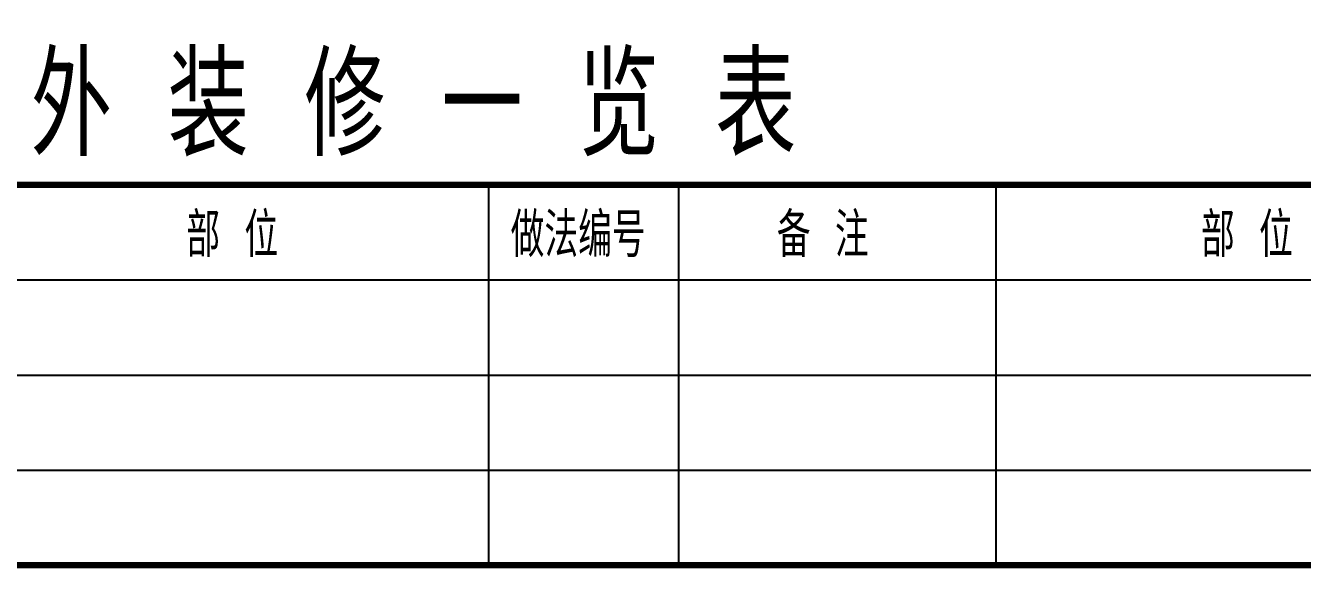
# Model space of a CAD drawing. Header units: millimetres. Extents: x 198973 to 311338, y 50799 to 196797.
# Drawn here: x 291252 to 301320, y 145226 to 149506 of the extents above; entities that cross this region are included whole.
import ezdxf

# ---------------------------------------------------------------- set-up
doc = ezdxf.new("R2010")
doc.units = ezdxf.units.MM
doc.header["$LTSCALE"] = 1000
doc.layers.add('PUB_TEXT', color=7, linetype='Continuous')
doc.layers.add('工程做法表', color=251, linetype='Continuous')
doc.styles.add('BIGFONT', font='GEDITXT', dxfattribs={"width": 0.8, "bigfont": 'DXT'})
doc.styles.add('HZ', font='geditxt.shx', dxfattribs={"width": 0.75, "bigfont": 'hzfs_1.shx'})

msp = doc.modelspace()

# ---------------------------------------------------------------- linework, layer by layer
at = {"layer": '工程做法表'}
for p, q in [((294904.2, 145250.8), (294904.2, 148250.8)), ((296404.2, 145250.8), (296404.2, 148250.8)), ((298904.2, 145250.8), (298904.2, 148250.8)), ((282904.3, 147500.8), (306904.3, 147500.8)), ((282904.3, 146750.8), (306904.3, 146750.8)), ((282904.3, 146000.8), (306904.3, 146000.8)), ((282904.3, 145250.8), (306904.3, 145250.8))]:
    msp.add_line(p, q, dxfattribs=at)
at = {"layer": '工程做法表', "const_width": 50}
for points in [[(306904.3, 194177.4), (306904.3, 145250.8), (282904.3, 145250.8), (282904.3, 194177.4)], [(306904.3, 148250.8), (282904.3, 148250.8)]]:
    msp.add_lwpolyline(points, dxfattribs=at)

# ---------------------------------------------------------------- texts
at = {"layer": 'PUB_TEXT', "style": 'HZ', "width": 0.8}
msp.add_text(' 外 装 修 一 览 表 ', height=800, dxfattribs=at).set_placement((290855, 148477.2))
at = {"layer": 'PUB_TEXT', "linetype": 'Continuous', "style": 'BIGFONT', "width": 0.8}
for s, p in [('部 位', (292519.9, 147680.4)), ('做法编号', (295077.1, 147680.4)), ('备 注', (297175.7, 147680.4)), ('部 位', (300519.8, 147680.4))]:
    msp.add_text(s, height=350, dxfattribs=at).set_placement(p)

doc.saveas('drawing.dxf')
